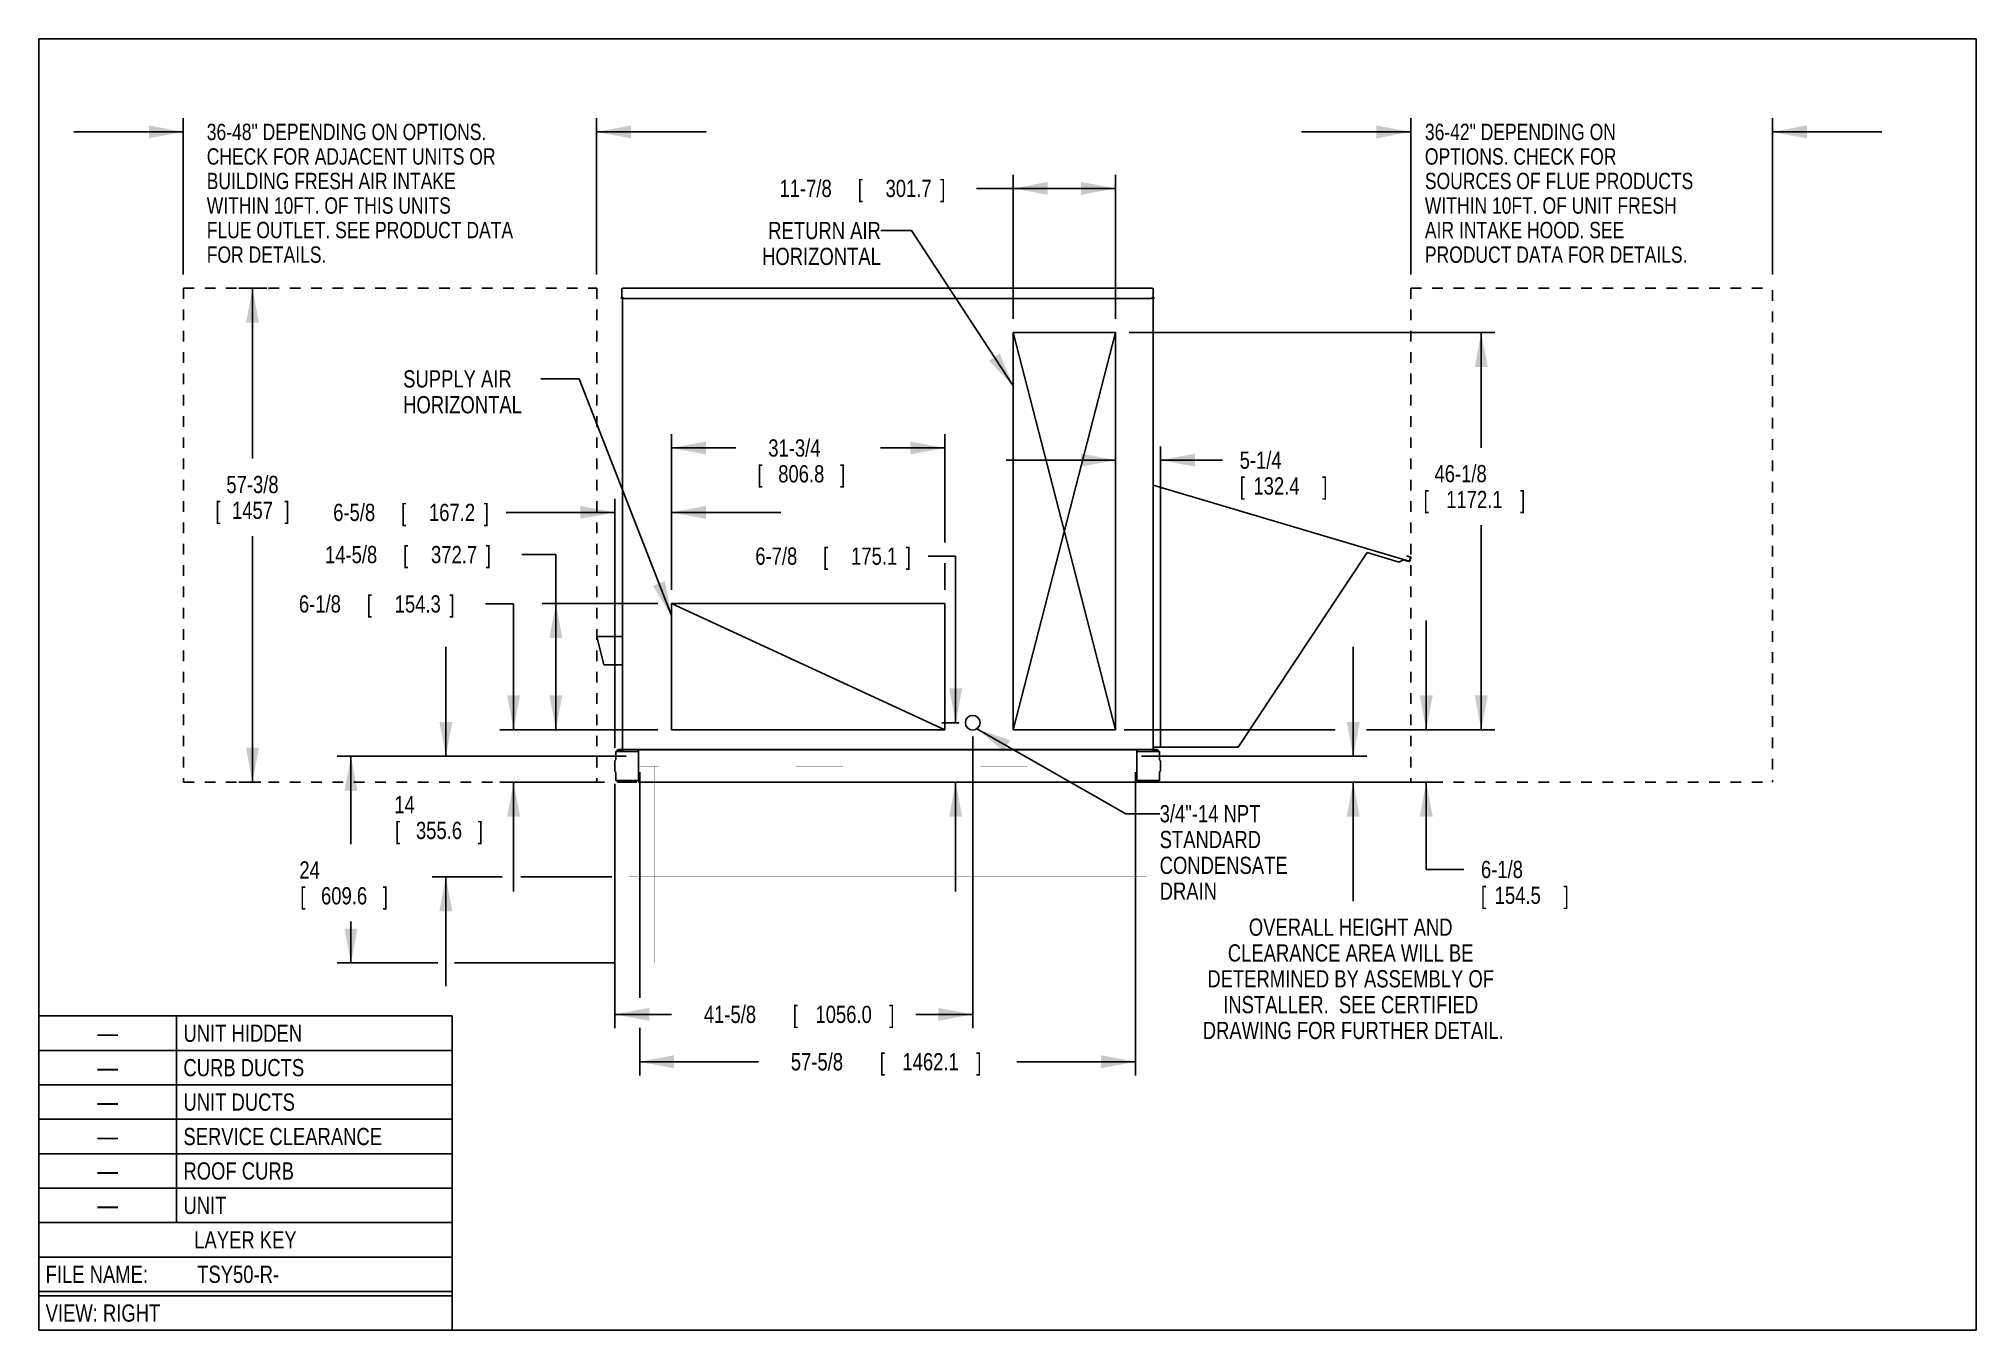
# Model space of a CAD drawing. Extents: x 0 to 225, y 0 to 150.
import ezdxf
from ezdxf.enums import TextEntityAlignment as Align

# ---------------------------------------------------------------- set-up
doc = ezdxf.new("R2010")
doc.units = 0
doc.header["$LTSCALE"] = 12.375
for name, pattern in [('DASHED', [0.2, 0.1, -0.1]), ('DOT', [0.2, 0.1, -0.1]), ('HIDDEN', [0.2, 0.1, -0.1])]:
    doc.linetypes.add(name, pattern=pattern)
doc.layers.get('0').update_dxf_attribs({"linetype": 'CONTINUOUS'})
for name, color, linetype in [('CURB-14', 6, 'CONTINUOUS'), ('CURB-14-DIM', 6, 'CONTINUOUS'), ('CURB-24', 6, 'CONTINUOUS'), ('CURB-24-DIM', 6, 'CONTINUOUS'), ('HOOD', 7, 'CONTINUOUS'), ('NOTES', 1, 'CONTINUOUS'), ('SERVCLEAR', 1, 'CONTINUOUS'), ('SERVCLRDIM', 1, 'CONTINUOUS'), ('UNIT-DIM', 7, 'CONTINUOUS'), ('UNIT-DUCTS', 2, 'CONTINUOUS'), ('UNIT-SOL', 7, 'CONTINUOUS'), ('UNITDUCTDIM', 2, 'CONTINUOUS')]:
    doc.layers.add(name, color=color, linetype=linetype)
doc.styles.get("Standard").update_dxf_attribs({"font": 'txt', "width": 0.8})
doc.styles.add('TEXTSTYLE_2', font='txt', dxfattribs={"width": 8})
doc.dimstyles.get("Standard").update_dxf_attribs({"dimtxt": 0.18, "dimasz": 0.18, "dimexe": 0.18, "dimexo": 0.0625, "dimgap": 0.09, "dimtad": 0, "dimtih": 1, "dimtoh": 1, "dimzin": 0, "dimcen": 0.09, "dimazin": 3, "dimtfac": 1, "dimtofl": 0, "dimtmove": 0, "dimatfit": 3})

# ---------------------------------------------------------------- blocks, each defined once
blk = doc.blocks.new('_FILLED')
at = {"color": 0, "linetype": 'ByBlock'}
blk.add_solid([(0, 0), (-1, 0.1875), (-1, -0.1875)], dxfattribs=at)
blk = doc.blocks.new('*D1')
at = {"layer": 'UNITDUCTDIM', "color": 2, "linetype": 'CONTINUOUS'}
for p, q in [((113.17, 117.47), (113.17, 134.21)), ((125.05, 117.47), (125.05, 134.21)), ((119.11, 132.62), (108.89, 132.62)), ((113.17, 132.62), (119.11, 132.62)), ((125.05, 132.62), (119.11, 132.62))]:
    blk.add_line(p, q, dxfattribs=at)
at = {"layer": 'UNITDUCTDIM', "color": 2, "linetype": 'CONTINUOUS', "xscale": 4, "yscale": 4, "zscale": 4, "rotation": 180}
blk.add_blockref('_FILLED', (113.17, 132.62), dxfattribs=at)
at = {"layer": 'UNITDUCTDIM', "color": 2, "linetype": 'CONTINUOUS', "xscale": 4, "yscale": 4, "zscale": 4}
blk.add_blockref('_FILLED', (125.05, 132.62), dxfattribs=at)
at = {"layer": 'UNITDUCTDIM', "color": 2, "linetype": 'CONTINUOUS', "width": 0.8}
for s, p in [('11-7/8', (92.09, 131.62)), ('[', (95.69, 131.62)), ('301.7', (103.69, 131.62)), (']', (105.29, 131.62))]:
    blk.add_text(s, height=2, dxfattribs=at).set_placement(p, align=Align.RIGHT)
blk = doc.blocks.new('*D2')
at = {"layer": 'UNITDUCTDIM', "color": 2, "linetype": 'CONTINUOUS'}
for p, q in [((126.64, 115.88), (169.1, 115.88)), ((167.52, 115.88), (167.52, 102.49)), ((167.52, 69.74), (167.52, 93.49)), ((126.04, 69.74), (150.57, 69.74)), ((154.2, 69.74), (169.1, 69.74))]:
    blk.add_line(p, q, dxfattribs=at)
at = {"layer": 'UNITDUCTDIM', "color": 2, "linetype": 'CONTINUOUS', "xscale": 4, "yscale": 4, "zscale": 4}
for p, rotation in [((167.52, 115.88), 90), ((167.52, 69.74), 269.9999999831)]:
    blk.add_blockref('_FILLED', p, dxfattribs=dict(at, rotation=rotation))
at = {"layer": 'UNITDUCTDIM', "color": 2, "linetype": 'CONTINUOUS', "width": 0.8}
for s, p in [('46-1/8', (165.12, 98.49)), ('[', (161.12, 95.49)), ('1172.1', (166.72, 95.49)), (']', (172.32, 95.49))]:
    blk.add_text(s, height=2, dxfattribs=at).set_placement(p, align=Align.CENTER)
blk = doc.blocks.new('*D3')
at = {"layer": 'UNIT-DIM', "color": 7, "linetype": 'CONTINUOUS'}
for p, q in [((108.46, 68.97), (108.46, 35.1)), ((66.89, 63.45), (66.89, 35.1)), ((66.89, 36.69), (73.47, 36.69)), ((108.46, 36.69), (101.87, 36.69))]:
    blk.add_line(p, q, dxfattribs=at)
at = {"layer": 'UNIT-DIM', "color": 7, "linetype": 'CONTINUOUS', "xscale": 4, "yscale": 4, "zscale": 4, "rotation": 180}
blk.add_blockref('_FILLED', (66.89, 36.69), dxfattribs=at)
at = {"layer": 'UNIT-DIM', "color": 7, "linetype": 'CONTINUOUS', "xscale": 4, "yscale": 4, "zscale": 4}
blk.add_blockref('_FILLED', (108.46, 36.69), dxfattribs=at)
at = {"layer": 'UNIT-DIM', "color": 7, "linetype": 'CONTINUOUS', "width": 0.8}
for s, p in [('41-5/8', (80.27, 35.69)), ('[', (87.87, 35.69)), ('1056.0', (93.47, 35.69)), (']', (99.07, 35.69))]:
    blk.add_text(s, height=2, dxfattribs=at).set_placement(p, align=Align.CENTER)
blk = doc.blocks.new('*D4')
at = {"layer": 'UNITDUCTDIM', "color": 2, "linetype": 'CONTINUOUS'}
for p, q in [((73.47, 85.99), (73.47, 104.06)), ((105.23, 91.51), (105.23, 104.06)), ((73.47, 102.47), (80.95, 102.47)), ((105.23, 102.47), (97.75, 102.47)), ((105.23, 85.99), (105.23, 89.08))]:
    blk.add_line(p, q, dxfattribs=at)
at = {"layer": 'UNITDUCTDIM', "color": 2, "linetype": 'CONTINUOUS', "xscale": 4, "yscale": 4, "zscale": 4}
for p, rotation in [((73.47, 102.47), 180), ((105.23, 102.47), 359.9999999996)]:
    blk.add_blockref('_FILLED', p, dxfattribs=dict(at, rotation=rotation))
at = {"layer": 'UNITDUCTDIM', "color": 2, "linetype": 'CONTINUOUS', "width": 0.8}
for s, p in [('31-3/4', (87.75, 101.47)), ('[', (83.75, 98.47)), ('806.8', (88.55, 98.47)), (']', (93.35, 98.47))]:
    blk.add_text(s, height=2, dxfattribs=at).set_placement(p, align=Align.CENTER)
blk = doc.blocks.new('*D5')
at = {"layer": 'UNITDUCTDIM', "color": 2, "linetype": 'CONTINUOUS'}
for p, q in [((55.14, 84.36), (51.89, 84.36)), ((55.14, 69.74), (55.14, 84.36)), ((71.88, 69.74), (53.55, 69.74)), ((65.71, 63.66), (53.55, 63.66)), ((55.14, 63.66), (55.14, 50.96))]:
    blk.add_line(p, q, dxfattribs=at)
at = {"layer": 'UNITDUCTDIM', "color": 2, "linetype": 'CONTINUOUS', "xscale": 4, "yscale": 4, "zscale": 4}
for p, rotation in [((55.14, 69.74), 269.9999999999), ((55.14, 63.66), 89.9999999999)]:
    blk.add_blockref('_FILLED', p, dxfattribs=dict(at, rotation=rotation))
at = {"layer": 'UNITDUCTDIM', "color": 2, "linetype": 'CONTINUOUS', "width": 0.8}
for s, p in [('6-1/8', (35.09, 83.36)), ('[', (38.69, 83.36)), ('154.3', (46.69, 83.36)), (']', (48.29, 83.36))]:
    blk.add_text(s, height=2, dxfattribs=at).set_placement(p, align=Align.RIGHT)
blk = doc.blocks.new('*D6')
at = {"layer": 'UNITDUCTDIM', "color": 2, "linetype": 'CONTINUOUS'}
for p, q in [((66.89, 94.99), (54.27, 94.99)), ((66.89, 67.63), (66.89, 96.58)), ((73.47, 85.99), (73.47, 96.58)), ((73.47, 94.99), (86.17, 94.99))]:
    blk.add_line(p, q, dxfattribs=at)
at = {"layer": 'UNITDUCTDIM', "color": 2, "linetype": 'CONTINUOUS', "xscale": 4, "yscale": 4, "zscale": 4}
blk.add_blockref('_FILLED', (66.89, 94.99), dxfattribs=at)
at = {"layer": 'UNITDUCTDIM', "color": 2, "linetype": 'CONTINUOUS', "xscale": 4, "yscale": 4, "zscale": 4, "rotation": 180}
blk.add_blockref('_FILLED', (73.47, 94.99), dxfattribs=at)
at = {"layer": 'UNITDUCTDIM', "color": 2, "linetype": 'CONTINUOUS', "width": 0.8}
for s, p in [('6-5/8', (39.07, 93.99)), ('[', (42.67, 93.99)), ('167.2', (50.67, 93.99)), (']', (52.27, 93.99))]:
    blk.add_text(s, height=2, dxfattribs=at).set_placement(p, align=Align.RIGHT)
blk = doc.blocks.new('*D7')
at = {"layer": 'UNITDUCTDIM', "color": 2, "linetype": 'CONTINUOUS'}
for p, q in [((130.26, 67.63), (130.26, 102.64)), ((125.05, 101.06), (112.35, 101.06)), ((130.26, 101.06), (137.46, 101.06))]:
    blk.add_line(p, q, dxfattribs=at)
at = {"layer": 'UNITDUCTDIM', "color": 2, "linetype": 'CONTINUOUS', "xscale": 4, "yscale": 4, "zscale": 4}
for p, rotation in [((125.05, 101.06), 359.9999999912999), ((130.26, 101.06), 180)]:
    blk.add_blockref('_FILLED', p, dxfattribs=dict(at, rotation=rotation))
at = {"layer": 'UNITDUCTDIM', "color": 2, "linetype": 'CONTINUOUS', "width": 0.8}
for s, p in [('5-1/4', (139.46, 100.06)), ('[', (139.46, 97.06)), ('132.4', (141.06, 97.06)), (']', (149.06, 97.06))]:
    blk.add_text(s, height=2, dxfattribs=at).set_placement(p)
blk = doc.blocks.new('*D8')
at = {"layer": 'SERVCLRDIM', "color": 1, "linetype": 'CONTINUOUS'}
for p, q in [((16.79, 138.23), (16.79, 140.77)), ((64.79, 138.23), (64.79, 140.77)), ((16.79, 139.18), (4.09, 139.18)), ((16.79, 122.62), (16.79, 138.23)), ((64.79, 139.18), (77.49, 139.18)), ((64.79, 122.62), (64.79, 138.23))]:
    blk.add_line(p, q, dxfattribs=at)
at = {"layer": 'SERVCLRDIM', "color": 1, "linetype": 'CONTINUOUS', "xscale": 4, "yscale": 4, "zscale": 4}
blk.add_blockref('_FILLED', (16.79, 139.18), dxfattribs=at)
at = {"layer": 'SERVCLRDIM', "color": 1, "linetype": 'CONTINUOUS', "xscale": 4, "yscale": 4, "zscale": 4, "rotation": 180}
blk.add_blockref('_FILLED', (64.79, 139.18), dxfattribs=at)
at = {"layer": 'SERVCLRDIM', "color": 1, "linetype": 'CONTINUOUS', "width": 0.8}
for s, p in [('36-48" DEPENDING ON OPTIONS.', (19.51, 138.23)), ('CHECK FOR ADJACENT UNITS OR', (19.51, 135.38)), ('BUILDING FRESH AIR INTAKE', (19.51, 132.53)), ('WITHIN 10FT. OF THIS UNITS', (19.51, 129.68)), ('FLUE OUTLET. SEE PRODUCT DATA', (19.51, 126.83)), ('FOR DETAILS.', (19.51, 123.98))]:
    blk.add_text(s, height=1.9, dxfattribs=at).set_placement(p)
blk = doc.blocks.new('*D9')
at = {"layer": 'SERVCLRDIM', "color": 1, "linetype": 'CONTINUOUS'}
for p, q in [((159.33, 138.23), (159.33, 140.77)), ((201.33, 138.23), (201.33, 140.77)), ((159.33, 139.18), (146.63, 139.18)), ((159.33, 122.62), (159.33, 138.23)), ((201.33, 139.18), (214.03, 139.18)), ((201.33, 122.62), (201.33, 138.23))]:
    blk.add_line(p, q, dxfattribs=at)
at = {"layer": 'SERVCLRDIM', "color": 1, "linetype": 'CONTINUOUS', "xscale": 4, "yscale": 4, "zscale": 4}
blk.add_blockref('_FILLED', (159.33, 139.18), dxfattribs=at)
at = {"layer": 'SERVCLRDIM', "color": 1, "linetype": 'CONTINUOUS', "xscale": 4, "yscale": 4, "zscale": 4, "rotation": 180}
blk.add_blockref('_FILLED', (201.33, 139.18), dxfattribs=at)
at = {"layer": 'SERVCLRDIM', "color": 1, "linetype": 'CONTINUOUS', "width": 0.8}
for s, p in [('36-42" DEPENDING ON', (160.97, 138.23)), ('OPTIONS. CHECK FOR', (160.97, 135.38)), ('SOURCES OF FLUE PRODUCTS', (160.97, 132.53)), ('WITHIN 10FT. OF UNIT FRESH', (160.97, 129.68)), ('AIR INTAKE HOOD. SEE', (160.97, 126.83)), ('PRODUCT DATA FOR DETAILS.', (160.97, 123.98))]:
    blk.add_text(s, height=1.9, dxfattribs=at).set_placement(p)
blk = doc.blocks.new('*D10')
at = {"layer": 'UNITDUCTDIM', "color": 2, "linetype": 'CONTINUOUS'}
for p, q in [((60.05, 90.09), (56.11, 90.09)), ((60.05, 77.07), (60.05, 90.09)), ((71.88, 84.41), (58.47, 84.41)), ((60.05, 84.41), (60.05, 77.07)), ((60.05, 69.74), (60.05, 77.07)), ((71.88, 69.74), (58.47, 69.74))]:
    blk.add_line(p, q, dxfattribs=at)
at = {"layer": 'UNITDUCTDIM', "color": 2, "linetype": 'CONTINUOUS', "xscale": 4, "yscale": 4, "zscale": 4}
for p, rotation in [((60.05, 84.41), 89.99999999129999), ((60.05, 69.74), 269.9999999913)]:
    blk.add_blockref('_FILLED', p, dxfattribs=dict(at, rotation=rotation))
at = {"layer": 'UNITDUCTDIM', "color": 2, "linetype": 'CONTINUOUS', "width": 0.8}
for s, p in [('14-5/8', (39.31, 89.09)), ('[', (42.91, 89.09)), ('372.7', (50.91, 89.09)), (']', (52.51, 89.09))]:
    blk.add_text(s, height=2, dxfattribs=at).set_placement(p, align=Align.RIGHT)
blk = doc.blocks.new('*D11')
at = {"layer": 'CURB-14-DIM', "color": 6, "linetype": 'CONTINUOUS'}
for p, q in [((127.35, 64.8), (127.35, 29.6)), ((69.79, 33), (69.79, 29.6)), ((69.79, 31.19), (83.57, 31.19)), ((127.35, 31.19), (113.57, 31.19))]:
    blk.add_line(p, q, dxfattribs=at)
at = {"layer": 'CURB-14-DIM', "color": 6, "linetype": 'CONTINUOUS', "xscale": 4, "yscale": 4, "zscale": 4, "rotation": 180}
blk.add_blockref('_FILLED', (69.79, 31.19), dxfattribs=at)
at = {"layer": 'CURB-14-DIM', "color": 6, "linetype": 'CONTINUOUS', "xscale": 4, "yscale": 4, "zscale": 4}
blk.add_blockref('_FILLED', (127.35, 31.19), dxfattribs=at)
at = {"layer": 'CURB-14-DIM', "color": 6, "linetype": 'CONTINUOUS', "width": 0.8}
for s, p in [('57-5/8', (90.37, 30.19)), ('[', (97.97, 30.19)), ('1462.1', (103.57, 30.19)), (']', (109.17, 30.19))]:
    blk.add_text(s, height=2, dxfattribs=at).set_placement(p, align=Align.CENTER)
blk = doc.blocks.new('*D12')
at = {"layer": 'CURB-24-DIM', "color": 6, "linetype": 'CONTINUOUS'}
for p, q in [((68.2, 66.66), (34.67, 66.66)), ((36.26, 66.66), (36.26, 56.46)), ((36.26, 42.66), (36.26, 47.46)), ((46.34, 42.66), (34.67, 42.66)), ((66.95, 42.66), (48.27, 42.66))]:
    blk.add_line(p, q, dxfattribs=at)
at = {"layer": 'CURB-24-DIM', "color": 6, "linetype": 'CONTINUOUS', "xscale": 4, "yscale": 4, "zscale": 4}
for p, rotation in [((36.26, 66.66), 90), ((36.26, 42.66), 270)]:
    blk.add_blockref('_FILLED', p, dxfattribs=dict(at, rotation=rotation))
at = {"layer": 'CURB-24-DIM', "color": 6, "linetype": 'CONTINUOUS', "width": 0.8}
for s, p in [('24', (31.46, 52.46)), ('[', (30.66, 49.46)), ('609.6', (35.46, 49.46)), (']', (40.26, 49.46))]:
    blk.add_text(s, height=2, dxfattribs=at).set_placement(p, align=Align.CENTER)
blk = doc.blocks.new('*D13')
at = {"layer": 'CURB-24-DIM', "color": 6, "linetype": 'CONTINUOUS'}
for p, q in [((69.79, 64.8), (69.79, 38.6)), ((127.35, 64.8), (127.35, 29.6)), ((69.79, 35.13), (69.79, 29.6)), ((69.79, 31.18), (83.57, 31.18)), ((127.35, 31.18), (113.57, 31.18))]:
    blk.add_line(p, q, dxfattribs=at)
at = {"layer": 'CURB-24-DIM', "color": 6, "linetype": 'CONTINUOUS', "xscale": 4, "yscale": 4, "zscale": 4, "rotation": 180}
blk.add_blockref('_FILLED', (69.79, 31.18), dxfattribs=at)
at = {"layer": 'CURB-24-DIM', "color": 6, "linetype": 'CONTINUOUS', "xscale": 4, "yscale": 4, "zscale": 4}
blk.add_blockref('_FILLED', (127.35, 31.18), dxfattribs=at)
at = {"layer": 'CURB-24-DIM', "color": 6, "linetype": 'CONTINUOUS', "width": 0.8}
for s, p in [('57-5/8', (90.37, 30.18)), ('[', (97.97, 30.18)), ('1462.1', (103.57, 30.18)), (']', (109.17, 30.18))]:
    blk.add_text(s, height=2, dxfattribs=at).set_placement(p, align=Align.CENTER)
blk = doc.blocks.new('*D14')
at = {"layer": 'CURB-14-DIM', "color": 6, "linetype": 'CONTINUOUS'}
for p, q in [((47.28, 66.66), (47.28, 79.36)), ((68.2, 66.66), (45.69, 66.66)), ((53.82, 52.66), (45.69, 52.66)), ((47.28, 52.66), (47.28, 39.96)), ((66.55, 52.66), (55.99, 52.66))]:
    blk.add_line(p, q, dxfattribs=at)
at = {"layer": 'CURB-14-DIM', "color": 6, "linetype": 'CONTINUOUS', "xscale": 4, "yscale": 4, "zscale": 4}
for p, rotation in [((47.28, 66.66), 270), ((47.28, 52.66), 90)]:
    blk.add_blockref('_FILLED', p, dxfattribs=dict(at, rotation=rotation))
at = {"layer": 'CURB-14-DIM', "color": 6, "linetype": 'CONTINUOUS', "width": 0.8}
for s, p in [('14', (42.48, 60.05)), ('[', (41.68, 57.05)), ('355.6', (46.48, 57.05)), (']', (51.28, 57.05))]:
    blk.add_text(s, height=2, dxfattribs=at).set_placement(p, align=Align.CENTER)
blk = doc.blocks.new('*D15')
at = {"layer": 'UNIT-DIM', "color": 1, "linetype": 'CONTINUOUS'}
for p, q in [((152.65, 66.66), (152.65, 79.36)), ((128.07, 66.66), (137.45, 66.66)), ((137.45, 66.66), (154.24, 66.66)), ((129.1, 63.66), (137.45, 63.66)), ((137.45, 63.66), (154.24, 63.66)), ((152.65, 63.66), (152.65, 49.82))]:
    blk.add_line(p, q, dxfattribs=at)
at = {"layer": 'UNIT-DIM', "color": 1, "linetype": 'CONTINUOUS', "xscale": 4, "yscale": 4, "zscale": 4}
for p, rotation in [((152.65, 66.66), 270), ((152.65, 63.66), 90)]:
    blk.add_blockref('_FILLED', p, dxfattribs=dict(at, rotation=rotation))
at = {"layer": 'UNIT-DIM', "color": 1, "linetype": 'CONTINUOUS', "width": 0.8}
for s, p in [('OVERALL HEIGHT AND ', (152.65, 45.82)), ('CLEARANCE AREA WILL BE ', (152.65, 42.82)), ('DETERMINED BY ASSEMBLY OF ', (152.65, 39.82)), ('INSTALLER.  SEE CERTIFIED ', (152.65, 36.82)), ('DRAWING FOR FURTHER DETAIL.', (152.65, 33.82))]:
    blk.add_text(s, height=2, dxfattribs=at).set_placement(p, align=Align.CENTER)
blk = doc.blocks.new('*D16')
at = {"layer": 'UNITDUCTDIM', "color": 2, "linetype": 'CONTINUOUS'}
for p, q in [((161.13, 69.74), (161.13, 82.44)), ((156.02, 69.74), (162.72, 69.74)), ((131.43, 63.66), (162.72, 63.66)), ((161.13, 63.66), (161.13, 53.52)), ((161.13, 53.52), (165.48, 53.52))]:
    blk.add_line(p, q, dxfattribs=at)
at = {"layer": 'UNITDUCTDIM', "color": 2, "linetype": 'CONTINUOUS', "xscale": 4, "yscale": 4, "zscale": 4}
for p, rotation in [((161.13, 69.74), 270), ((161.13, 63.66), 90)]:
    blk.add_blockref('_FILLED', p, dxfattribs=dict(at, rotation=rotation))
at = {"layer": 'UNITDUCTDIM', "color": 2, "linetype": 'CONTINUOUS', "width": 0.8}
for s, p in [('6-1/8', (167.48, 52.52)), ('[', (167.48, 49.52)), ('154.5', (169.08, 49.52)), (']', (177.08, 49.52))]:
    blk.add_text(s, height=2, dxfattribs=at).set_placement(p)
blk = doc.blocks.new('*D17')
at = {"layer": 'UNIT-DIM', "color": 7, "linetype": 'CONTINUOUS'}
for p, q in [((106.48, 89.91), (103.29, 89.91)), ((106.48, 70.55), (106.48, 89.91)), ((106.87, 70.55), (104.89, 70.55)), ((106.48, 63.66), (106.48, 50.96))]:
    blk.add_line(p, q, dxfattribs=at)
at = {"layer": 'UNIT-DIM', "color": 7, "linetype": 'CONTINUOUS', "xscale": 4, "yscale": 4, "zscale": 4}
for p, rotation in [((106.48, 70.55), 270), ((106.48, 63.66), 90)]:
    blk.add_blockref('_FILLED', p, dxfattribs=dict(at, rotation=rotation))
at = {"layer": 'UNIT-DIM', "color": 7, "linetype": 'CONTINUOUS', "width": 0.8}
for s, p in [('6-7/8', (88.09, 88.91)), ('[', (91.69, 88.91)), ('175.1', (99.69, 88.91)), (']', (101.29, 88.91))]:
    blk.add_text(s, height=2, dxfattribs=at).set_placement(p, align=Align.RIGHT)
blk = doc.blocks.new('*D18')
at = {"layer": 'UNIT-SOL', "color": 7, "linetype": 'CONTINUOUS'}
for p, q in [((26.5, 121.03), (23.23, 121.03)), ((24.82, 121.03), (24.82, 101.23)), ((24.82, 63.66), (24.82, 92.23)), ((25.79, 63.66), (23.23, 63.66))]:
    blk.add_line(p, q, dxfattribs=at)
at = {"layer": 'UNIT-SOL', "color": 7, "linetype": 'CONTINUOUS', "xscale": 4, "yscale": 4, "zscale": 4}
for p, rotation in [((24.82, 121.03), 90), ((24.82, 63.66), 270)]:
    blk.add_blockref('_FILLED', p, dxfattribs=dict(at, rotation=rotation))
at = {"layer": 'UNIT-SOL', "color": 7, "linetype": 'CONTINUOUS', "width": 0.8}
for s, p in [('57-3/8', (24.82, 97.23)), ('[', (20.82, 94.23)), ('1457', (24.82, 94.23)), (']', (28.82, 94.23))]:
    blk.add_text(s, height=2, dxfattribs=at).set_placement(p, align=Align.CENTER)

msp = doc.modelspace()

# ---------------------------------------------------------------- linework, layer by layer
at = {"color": 7, "linetype": 'CONTINUOUS'}
for p, q in [((0, 0), (0, 150)), ((0, 150), (225, 150)), ((225, 0), (225, 150)), ((0, 0), (225, 0))]:
    msp.add_line(p, q, dxfattribs=at)
at = {"layer": 'CURB-14', "color": 6, "linetype": 'DOT', "const_width": 0.00984}
for points in [[(69.792, 65.514), (69.792, 66.66)], [(69.792, 66.66), (127.354, 66.66)], [(127.354, 65.41), (69.792, 65.514)], [(71.542, 63.66), (71.542, 65.513)], [(125.604, 63.66), (125.604, 65.412)], [(127.354, 66.66), (127.354, 65.41)]]:
    msp.add_lwpolyline(points, dxfattribs=at)
at = {"layer": 'CURB-14', "color": 6, "linetype": 'CONTINUOUS'}
for points, const_width in [([(71.542, 63.66), (71.542, 52.66)], 0.0118), ([(125.604, 63.66), (125.604, 52.66)], 0.0118), ([(68.542, 52.66), (128.604, 52.66)], 0.00984)]:
    msp.add_lwpolyline(points, dxfattribs=dict(at, const_width=const_width))
at = {"layer": 'CURB-24', "color": 6, "linetype": 'DOT', "const_width": 0.00984}
for points in [[(69.792, 65.514), (69.792, 66.66)], [(69.792, 66.66), (127.354, 66.66)], [(127.354, 65.41), (69.792, 65.514)], [(71.542, 63.66), (71.542, 65.513)], [(125.604, 63.66), (125.604, 65.412)], [(127.354, 66.66), (127.354, 65.41)]]:
    msp.add_lwpolyline(points, dxfattribs=at)
at = {"layer": 'CURB-24', "color": 6, "linetype": 'CONTINUOUS'}
for points, const_width in [([(71.542, 63.66), (71.542, 42.662)], 0.0118), ([(125.604, 63.66), (125.604, 42.662)], 0.0118), ([(68.542, 42.662), (128.604, 42.662)], 0.00984)]:
    msp.add_lwpolyline(points, dxfattribs=dict(at, const_width=const_width))
at = {"layer": 'HOOD', "color": 7, "linetype": 'CONTINUOUS'}
for p, q in [((159.133, 89.332), (129.423, 98.143)), ((139.3, 67.718), (154.264, 90.32)), ((154.264, 90.32), (157.966, 89.222)), ((157.966, 89.222), (158.463, 89.491)), ((159.122, 89.296), (158.463, 89.491)), ((158.869, 89.934), (158.858, 89.898)), ((159.265, 89.777), (158.858, 89.898)), ((158.869, 89.934), (159.276, 89.814)), ((159.29, 89.73), (159.18, 89.358)), ((159.327, 89.719), (159.216, 89.347)), ((129.423, 67.718), (139.3, 67.718))]:
    msp.add_line(p, q, dxfattribs=at)
for centre, radius, start, end in [((159.144, 89.369), 0.076, 253.48141, 343.48141), ((159.144, 89.369), 0.038, 253.48141, 343.48141), ((159.254, 89.741), 0.038, 343.48141, 73.48141), ((159.254, 89.741), 0.076, 343.48141, 73.48141)]:
    msp.add_arc(centre, radius, start, end, dxfattribs=at)
at = {"layer": 'NOTES', "color": 1, "linetype": 'CONTINUOUS'}
for p, q in [((101.352, 127.724), (97.793, 127.724)), ((113.17, 109.67), (101.352, 127.724)), ((62.772, 110.496), (58.318, 110.496)), ((73.469, 83.006), (62.772, 110.496)), ((108.957, 69.856), (126.249, 59.997)), ((126.249, 59.997), (130.172, 59.997)), ((0, 0), (0, 36.5)), ((0, 36.5), (48, 36.5)), ((16, 12.5), (16, 36.5)), ((48, 0), (48, 36.5)), ((0, 32.5), (48, 32.5)), ((0, 28.5), (48, 28.5)), ((0, 24.5), (48, 24.5)), ((0, 20.5), (48, 20.5)), ((0, 16.5), (48, 16.5)), ((0, 12.5), (48, 12.5)), ((0, 8.5), (48, 8.5)), ((0, 4.5), (48, 4.5)), ((0, 4), (48, 4)), ((0, 0), (48, 0))]:
    msp.add_line(p, q, dxfattribs=at)
for points in [[(110.352, 112.606), (113.17, 109.67), (111.607, 113.427)], [(71.319, 86.462), (73.469, 83.006), (72.717, 87.006)], [(112.803, 68.527), (108.957, 69.856), (112.061, 67.224)]]:
    msp.add_solid(points, dxfattribs=at)
at = {"layer": 'SERVCLEAR', "color": 1, "linetype": 'DASHED'}
for p, q in [((16.795, 121.031), (16.795, 63.66)), ((16.795, 121.031), (64.795, 121.031)), ((64.795, 121.031), (64.795, 63.66)), ((159.327, 121.031), (159.327, 63.66)), ((159.327, 121.031), (201.327, 121.031)), ((201.327, 120.811), (201.327, 63.66)), ((16.795, 63.66), (64.795, 63.66)), ((159.327, 63.66), (201.327, 63.66))]:
    msp.add_line(p, q, dxfattribs=at)
at = {"layer": 'UNIT-DUCTS', "color": 2, "linetype": 'CONTINUOUS'}
for p, q in [((113.17, 69.741), (113.17, 115.885)), ((113.17, 69.741), (125.049, 115.885)), ((113.17, 115.885), (125.049, 69.741)), ((113.17, 115.885), (125.049, 115.885)), ((125.049, 115.885), (125.049, 69.741)), ((73.469, 69.736), (73.469, 84.407)), ((73.469, 84.407), (105.232, 69.736)), ((73.469, 84.407), (105.232, 84.407)), ((105.232, 84.407), (105.232, 69.736)), ((105.232, 69.736), (73.469, 69.736)), ((125.049, 69.741), (113.17, 69.741))]:
    msp.add_line(p, q, dxfattribs=at)
at = {"layer": 'UNIT-SOL', "color": 7, "linetype": 'CONTINUOUS'}
for p, q in [((67.614, 119.874), (67.683, 119.943)), ((67.614, 119.874), (67.64, 119.849)), ((67.64, 119.849), (67.708, 119.917)), ((67.717, 120.026), (67.717, 120.877)), ((67.753, 120.026), (67.93, 119.849)), ((67.782, 119.997), (67.782, 67.443)), ((129.275, 121.031), (67.871, 121.031)), ((129.178, 119.849), (67.93, 119.849)), ((129.178, 119.849), (129.395, 120.002)), ((129.423, 119.935), (129.423, 67.513)), ((129.429, 120.877), (129.429, 120.026)), ((129.438, 119.917), (129.506, 119.849)), ((129.463, 119.943), (129.532, 119.874)), ((129.532, 119.874), (129.506, 119.849)), ((64.795, 80.594), (65.629, 77.275)), ((67.782, 80.594), (64.795, 80.594)), ((65.629, 77.275), (67.782, 77.275)), ((66.886, 65.034), (66.886, 66.043)), ((66.911, 66.143), (66.929, 66.167)), ((66.929, 66.167), (66.963, 66.209)), ((67.005, 66.299), (67.005, 67.213)), ((69.639, 67.213), (67.005, 67.213)), ((67.9, 67.413), (67.302, 67.413)), ((67.76, 67.352), (67.302, 67.352)), ((67.344, 67.443), (67.344, 67.413)), ((67.782, 67.443), (67.344, 67.443)), ((67.782, 67.443), (129.138, 67.443)), ((69.634, 67.413), (69.634, 63.66)), ((69.634, 67.413), (127.512, 67.413)), ((127.512, 67.413), (127.512, 63.66)), ((127.512, 67.213), (130.142, 67.213)), ((129.305, 67.443), (129.138, 67.443)), ((129.386, 67.413), (129.905, 67.413)), ((129.386, 67.352), (129.844, 67.352)), ((129.905, 67.451), (129.485, 67.451)), ((129.485, 67.413), (129.485, 67.451)), ((129.905, 67.451), (129.905, 67.413)), ((130.142, 67.213), (130.142, 66.299)), ((130.183, 66.209), (130.217, 66.167)), ((130.217, 66.167), (130.235, 66.143)), ((130.26, 66.043), (130.26, 65.034)), ((66.963, 64.868), (66.911, 64.934)), ((67.005, 63.865), (67.005, 64.778)), ((69.639, 63.865), (67.005, 63.865)), ((67.114, 63.848), (67.114, 63.865)), ((67.302, 63.66), (69.451, 63.66)), ((129.844, 63.66), (69.634, 63.66)), ((127.512, 63.865), (130.142, 63.865)), ((130.142, 64.778), (130.142, 63.865)), ((130.235, 64.934), (130.183, 64.868))]:
    msp.add_line(p, q, dxfattribs=at)
msp.add_circle((108.461, 70.554), 0.857, dxfattribs=at)
for centre, radius, start, end in [((67.599, 120.026), 0.118, 310.19653, 0.0051), ((67.599, 120.026), 0.154, 311.23683, 0.00391), ((67.871, 120.877), 0.154, 89.96966, 185.71948), ((129.275, 120.877), 0.154, 354.28577, 89.96966), ((129.547, 120.026), 0.154, 188.96907, 228.80145), ((129.547, 120.026), 0.118, 179.9949, 229.85309), ((129.485, 67.513), 0.062, 180, 270), ((67.105, 66.043), 0.218, 152.50555, 180), ((66.886, 66.299), 0.118, 310.44456, 0), ((67.302, 67.226), 0.188, 90, 180), ((67.302, 67.226), 0.126, 90, 180), ((67.76, 67.539), 0.188, 270, 328.6926), ((129.386, 67.539), 0.188, 211.3074, 270), ((129.386, 67.539), 0.126, 230.06903, 270), ((129.844, 67.226), 0.188, 0, 90), ((129.844, 67.226), 0.126, 0, 90), ((130.26, 66.299), 0.118, 180, 229.55544), ((130.042, 66.043), 0.218, 0, 27.49445), ((67.105, 65.034), 0.218, 180, 207.49445), ((66.886, 64.778), 0.118, 0, 49.55544), ((67.302, 63.848), 0.188, 180, 270), ((129.844, 63.848), 0.188, 270, 0), ((130.26, 64.778), 0.118, 130.44456, 180), ((130.042, 65.034), 0.218, 332.50555, 0)]:
    msp.add_arc(centre, radius, start, end, dxfattribs=at)

# ---------------------------------------------------------------- texts
at = {"layer": 'NOTES', "color": 1, "linetype": 'CONTINUOUS', "width": 0.8}
for s, p in [('RETURN AIR', (97.793, 126.724)), (' HORIZONTAL', (97.793, 123.724))]:
    msp.add_text(s, height=2, dxfattribs=at).set_placement(p, align=Align.RIGHT)
for s, p in [('SUPPLY AIR', (42.318, 109.496)), ('HORIZONTAL', (42.318, 106.496)), ('3/4"-14 NPT', (130.172, 58.997)), ('STANDARD', (130.172, 55.997)), ('CONDENSATE ', (130.172, 52.997)), ('DRAIN', (130.172, 49.997)), ('UNIT HIDDEN', (16.8, 33.5)), ('CURB DUCTS', (16.8, 29.5)), ('UNIT DUCTS', (16.8, 25.5)), ('SERVICE CLEARANCE', (16.8, 21.5)), ('ROOF CURB', (16.8, 17.5)), ('UNIT', (16.8, 13.5)), ('FILE NAME: ', (0.8, 5.5)), ('TSY50-R-', (18.4, 5.5)), ('VIEW: RIGHT', (0.8, 1))]:
    msp.add_text(s, height=2, dxfattribs=at).set_placement(p)
at = {"layer": 'NOTES', "color": 8, "linetype": 'HIDDEN', "style": 'TEXTSTYLE_2', "width": 3.666667}
msp.add_text('-', height=2, dxfattribs=at).set_placement((8, 33.5), align=Align.CENTER)
at = {"layer": 'NOTES', "color": 5, "linetype": 'CONTINUOUS', "style": 'TEXTSTYLE_2', "width": 3.666667}
msp.add_text('-', height=2, dxfattribs=at).set_placement((8, 29.5), align=Align.CENTER)
at = {"layer": 'NOTES', "color": 2, "linetype": 'CONTINUOUS', "style": 'TEXTSTYLE_2', "width": 3.666667}
msp.add_text('-', height=2, dxfattribs=at).set_placement((8, 25.5), align=Align.CENTER)
at = {"layer": 'NOTES', "color": 1, "linetype": 'CONTINUOUS', "style": 'TEXTSTYLE_2', "width": 3.666667}
msp.add_text('-', height=2, dxfattribs=at).set_placement((8, 21.5), align=Align.CENTER)
at = {"layer": 'NOTES', "color": 6, "linetype": 'CONTINUOUS', "style": 'TEXTSTYLE_2', "width": 3.666667}
msp.add_text('-', height=2, dxfattribs=at).set_placement((8, 17.5), align=Align.CENTER)
at = {"layer": 'NOTES', "color": 7, "linetype": 'CONTINUOUS', "style": 'TEXTSTYLE_2', "width": 3.666667}
msp.add_text('-', height=2, dxfattribs=at).set_placement((8, 13.5), align=Align.CENTER)
at = {"layer": 'NOTES', "color": 1, "linetype": 'CONTINUOUS', "width": 0.8}
msp.add_text('LAYER KEY', height=2, dxfattribs=at).set_placement((24, 9.5), align=Align.CENTER)

# ---------------------------------------------------------------- dimensions: what is measured, and where the dimension line sits
at = {"layer": 'CURB-14-DIM', "color": 6, "linetype": 'CONTINUOUS'}
dim = msp.add_linear_dim(base=(47.278, 52.66), p1=(69.792, 66.66), p2=(68.135, 52.66), angle=270, dimstyle='Standard', dxfattribs=at)
dim.commit()
dim.dimension.update_dxf_attribs({"geometry": '*D14', "text_midpoint": (46.478, 59.55), "dimtype": 128})
dim = msp.add_linear_dim(base=(127.354, 31.19), p1=(69.792, 34.591), p2=(127.354, 66.392), dimstyle='Standard', dxfattribs=at)
dim.commit()
dim.dimension.update_dxf_attribs({"geometry": '*D11', "text_midpoint": (97.773, 31.19), "dimtype": 128})
at = {"layer": 'CURB-24-DIM', "color": 6, "linetype": 'CONTINUOUS'}
dim = msp.add_linear_dim(base=(36.26, 66.66), p1=(68.542, 42.662), p2=(69.792, 66.66), angle=90, dimstyle='Standard', dxfattribs=at)
dim.commit()
dim.dimension.update_dxf_attribs({"geometry": '*D12', "text_midpoint": (35.46, 51.964), "dimtype": 128})
dim = msp.add_linear_dim(base=(127.354, 31.184), p1=(69.792, 66.392), p2=(127.354, 66.392), dimstyle='Standard', dxfattribs=at)
dim.commit()
dim.dimension.update_dxf_attribs({"geometry": '*D13', "text_midpoint": (97.773, 31.184), "dimtype": 128})
at = {"layer": 'SERVCLRDIM', "color": 1, "linetype": 'CONTINUOUS'}
for base, p1, p2, picture, middle in [((64.795, 139.18), (16.795, 121.031), (64.795, 121.031), '*D8', (41.555, 132.055)), ((201.327, 139.18), (159.327, 121.031), (201.327, 121.031), '*D9', (180.729, 132.055))]:
    dim = msp.add_linear_dim(base=base, p1=p1, p2=p2, dimstyle='Standard', dxfattribs=at)
    dim.commit()
    dim.dimension.update_dxf_attribs({"geometry": picture, "text_midpoint": middle, "dimtype": 128})
at = {"layer": 'UNIT-DIM', "color": 7, "linetype": 'CONTINUOUS'}
dim = msp.add_linear_dim(base=(106.476, 70.554), p1=(127.512, 63.66), p2=(103.301, 70.554), angle=90, dimstyle='Standard', dxfattribs=at)
dim.commit()
dim.dimension.update_dxf_attribs({"geometry": '*D17', "text_midpoint": (90.687, 89.913), "dimtype": 128})
at = {"layer": 'UNIT-DIM', "color": 1, "linetype": 'CONTINUOUS'}
dim = msp.add_linear_dim(base=(152.654, 63.66), p1=(126.478, 66.66), p2=(127.512, 63.66), angle=270, dimstyle='Standard', dxfattribs=at)
dim.commit()
dim.dimension.update_dxf_attribs({"geometry": '*D15', "text_midpoint": (152.654, 40.821), "dimtype": 128})
at = {"layer": 'UNIT-DIM', "color": 7, "linetype": 'CONTINUOUS'}
dim = msp.add_linear_dim(base=(108.4605, 36.6922), p1=(66.8864, 65.0344), p2=(108.4605, 70.5543), dimstyle='Standard', dxfattribs=at)
dim.commit()
dim.dimension.update_dxf_attribs({"geometry": '*D3', "text_midpoint": (87.6735, 36.6922), "dimtype": 128})
at = {"layer": 'UNIT-SOL', "color": 7, "linetype": 'CONTINUOUS'}
dim = msp.add_linear_dim(base=(24.816, 63.66), p1=(28.084, 121.031), p2=(21.641, 63.66), angle=270, dimstyle='Standard', dxfattribs=at)
dim.commit()
dim.dimension.update_dxf_attribs({"geometry": '*D18', "text_midpoint": (24.816, 96.732), "dimtype": 128})
at = {"layer": 'UNITDUCTDIM', "color": 2, "linetype": 'CONTINUOUS'}
for base, p1, p2, picture, middle in [((125.049, 132.62), (113.17, 115.885), (125.049, 115.885), '*D1', (93.888, 132.62)), ((105.232, 102.473), (73.469, 84.407), (105.232, 84.407), '*D4', (88.55, 100.973)), ((73.469, 94.988), (66.886, 66.043), (73.469, 84.407), '*D6', (41.673, 94.988))]:
    dim = msp.add_linear_dim(base=base, p1=p1, p2=p2, dimstyle='Standard', dxfattribs=at)
    dim.commit()
    dim.dimension.update_dxf_attribs({"geometry": picture, "text_midpoint": middle, "dimtype": 128})
for base, p1, p2, angle, picture, middle in [((130.26, 101.056), (125.049, 115.885), (130.26, 66.043), 360, '*D7', (145.059, 99.556)), ((167.515, 69.741), (125.049, 115.885), (124.452, 69.741), 270, '*D2', (166.715, 97.993)), ((60.054, 84.407), (73.469, 69.736), (73.469, 84.407), 90, '*D10', (41.112, 90.093)), ((55.141, 63.66), (73.469, 69.736), (67.302, 63.66), 270, '*D5', (37.692, 84.358)), ((161.128, 63.66), (154.428, 69.741), (129.844, 63.66), 270, '*D16', (173.078, 52.023))]:
    dim = msp.add_linear_dim(base=base, p1=p1, p2=p2, angle=angle, dimstyle='Standard', dxfattribs=at)
    dim.commit()
    dim.dimension.update_dxf_attribs({"geometry": picture, "text_midpoint": middle, "dimtype": 128})

doc.saveas('drawing.dxf')
